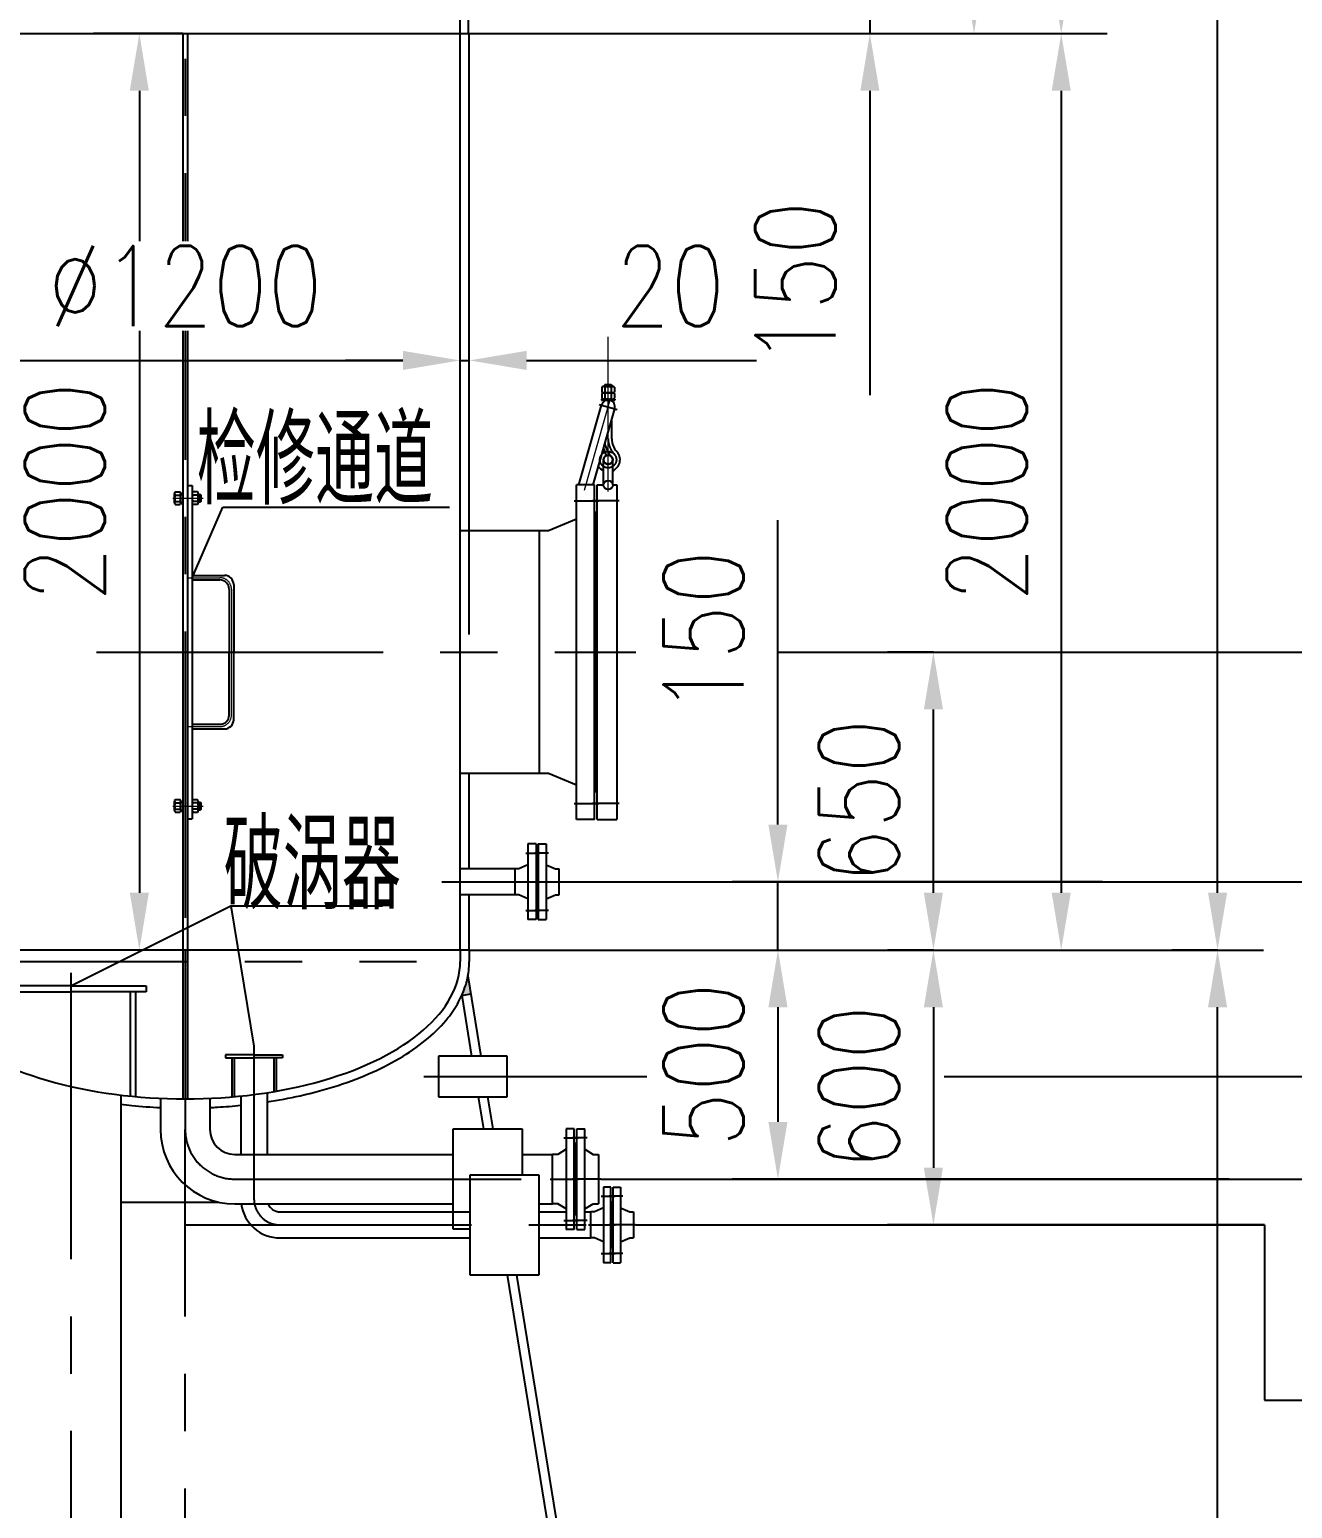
# Model space of a CAD drawing. Header units: millimetres. Extents: x -1250 to 28450, y -500 to 41550.
# Drawn here: x 4583 to 7339, y 5118 to 8345 of the extents above; entities that cross this region are included whole.
import ezdxf

# ---------------------------------------------------------------- set-up
doc = ezdxf.new("R2010")
doc.units = ezdxf.units.MM
doc.header["$LTSCALE"] = 500
for name, pattern in [('CENTER', [2, 1.25, -0.25, 0.25, -0.25]), ('CENTER2', [1.125, 0.75, -0.125, 0.125, -0.125]), ('PHANTOM', [2.5, 1.25, -0.25, 0.25, -0.25, 0.25, -0.25])]:
    doc.linetypes.add(name, pattern=pattern)
for name, color, linetype in [('01', 7, 'Continuous'), ('1轮廓实线层', 7, 'Continuous'), ('2细线层', 4, 'Continuous'), ('3中心线层', 1, 'CENTER'), ('5剖面线层', 2, 'Continuous'), ('6文字层', 3, 'Continuous'), ('9双点划线层', 6, 'PHANTOM'), ('点划线', 1, 'CENTER2')]:
    doc.layers.add(name, color=color, linetype=linetype)
doc.layers.add('中心线', color=1, linetype='CENTER', lineweight=18)
doc.styles.add('PC_TEXTSTYLE', font='romans.shx', dxfattribs={"width": 0.67, "bigfont": 'hzfs.shx'})
doc.styles.add('TH_GBDIM', font='romans.shx', dxfattribs={"width": 0.8, "bigfont": 'gbcbig.shx'})
doc.dimstyles.new('TH_GBDIM', dxfattribs={"dimscale": 50, "dimtxt": 3.5, "dimasz": 2.5, "dimexe": 2, "dimexo": 0, "dimgap": 1.5, "dimtad": 1, "dimdec": 1, "dimzin": 0, "dimdsep": 46, "dimtxsty": 'TH_GBDIM', "dimcen": 2.5, "dimclrd": 130, "dimclre": 130, "dimclrt": 3, "dimadec": 0, "dimazin": 0, "dimtfac": 0.714286, "dimtdec": 1, "dimtmove": 0, "dimatfit": 3, "dimfxl": 1, "dimtzin": 0, "dimlwd": -1, "dimlwe": -1, "dimarcsym": 0})

# ---------------------------------------------------------------- blocks, each defined once
blk = doc.blocks.new('*D5')
at = {"color": 130}
for p, q in [((5542.8, 9336.6), (6744.3, 9336.6)), ((6644.3, 8461.6), (6644.3, 9211.6)), ((5542.8, 8336.6), (6744.3, 8336.6))]:
    blk.add_line(p, q, dxfattribs=at)
for points in [[(6623.5, 9211.6), (6665.1, 9211.6), (6644.3, 9336.6)], [(6623.5, 8461.6), (6665.1, 8461.6), (6644.3, 8336.6)]]:
    blk.add_solid(points, dxfattribs=at)
at = {"layer": 'Defpoints', "color": 0}
for p in [(5542.8, 9336.6), (6644.3, 9336.6), (5542.8, 8336.6)]:
    blk.add_point(p, dxfattribs=at)
at = {"color": 3, "insert": (6481.8, 8864.1), "char_height": 175, "attachment_point": 5, "rotation": 90, "style": 'TH_GBDIM'}
blk.add_mtext('1000', dxfattribs=at)
blk = doc.blocks.new('*D15')
at = {"layer": '2细线层', "color": 130}
for p, q in [((6216.3, 6336.6), (6316.3, 6336.6)), ((6216.3, 6211.6), (6216.3, 5961.6)), ((7201, 5836.6), (6116.3, 5836.6))]:
    blk.add_line(p, q, dxfattribs=at)
for points in [[(6195.5, 6211.6), (6237.2, 6211.6), (6216.3, 6336.6)], [(6195.5, 5961.6), (6237.2, 5961.6), (6216.3, 5836.6)]]:
    blk.add_solid(points, dxfattribs=at)
at = {"layer": 'Defpoints', "color": 0}
for p in [(6216.3, 6336.6), (6216.3, 5836.6), (7201, 5836.6)]:
    blk.add_point(p, dxfattribs=at)
at = {"layer": '2细线层', "color": 3, "insert": (6053.8, 6086.6), "char_height": 175, "attachment_point": 5, "rotation": 90, "style": 'TH_GBDIM'}
blk.add_mtext('500{}{}', dxfattribs=at)
blk = doc.blocks.new('*D16')
at = {"layer": '2细线层', "color": 130}
for p, q in [((6326.3, 6336.6), (6655.7, 6336.6)), ((6555.7, 6211.6), (6555.7, 5861.6)), ((7278.2, 5736.6), (6455.7, 5736.6))]:
    blk.add_line(p, q, dxfattribs=at)
for points in [[(6534.8, 6211.6), (6576.5, 6211.6), (6555.7, 6336.6)], [(6534.8, 5861.6), (6576.5, 5861.6), (6555.7, 5736.6)]]:
    blk.add_solid(points, dxfattribs=at)
at = {"layer": 'Defpoints', "color": 0}
for p in [(6326.3, 6336.6), (6555.7, 5736.6), (7278.2, 5736.6)]:
    blk.add_point(p, dxfattribs=at)
at = {"layer": '2细线层', "color": 3, "insert": (6393.2, 6036.6), "char_height": 175, "attachment_point": 5, "rotation": 90, "style": 'TH_GBDIM'}
blk.add_mtext('600{}{}', dxfattribs=at)
blk = doc.blocks.new('*D33')
at = {"layer": '2细线层', "color": 130}
for p, q in [((6216.3, 6610.5), (6216.3, 7275)), ((6924.6, 6485.5), (6116.3, 6485.5)), ((6216.3, 6336.6), (6216.3, 6485.5)), ((5940, 6336.6), (6316.3, 6336.6)), ((6216.3, 6211.6), (6216.3, 6086.6))]:
    blk.add_line(p, q, dxfattribs=at)
for points in [[(6195.5, 6610.5), (6237.2, 6610.5), (6216.3, 6485.5)], [(6195.5, 6211.6), (6237.2, 6211.6), (6216.3, 6336.6)]]:
    blk.add_solid(points, dxfattribs=at)
at = {"layer": 'Defpoints', "color": 0}
for p in [(6216.3, 6485.5), (6924.6, 6485.5), (5940, 6336.6)]:
    blk.add_point(p, dxfattribs=at)
at = {"layer": '2细线层', "color": 3, "insert": (6053.8, 7030), "char_height": 175, "attachment_point": 5, "rotation": 90, "style": 'TH_GBDIM'}
blk.add_mtext('150{}{}', dxfattribs=at)
blk = doc.blocks.new('*D38')
at = {"layer": '2细线层', "color": 130}
for p, q in [((4917.8, 8336.6), (4722.6, 8336.6)), ((4822.6, 8211.6), (4822.6, 6461.6)), ((4917.8, 6336.6), (4722.6, 6336.6))]:
    blk.add_line(p, q, dxfattribs=at)
for points in [[(4801.7, 8211.6), (4843.4, 8211.6), (4822.6, 8336.6)], [(4801.7, 6461.6), (4843.4, 6461.6), (4822.6, 6336.6)]]:
    blk.add_solid(points, dxfattribs=at)
at = {"layer": 'Defpoints', "color": 0}
for p in [(4917.8, 8336.6), (4822.6, 6336.6), (4917.8, 6336.6)]:
    blk.add_point(p, dxfattribs=at)
at = {"layer": '2细线层', "color": 3, "insert": (4660.1, 7336.6), "char_height": 175, "attachment_point": 5, "rotation": 90, "style": 'TH_GBDIM'}
blk.add_mtext('2000{}{}', dxfattribs=at)
blk = doc.blocks.new('*D39')
at = {"layer": '2细线层', "color": 130}
for p, q in [((5540.8, 8336.6), (6934.6, 8336.6)), ((6834.6, 8211.6), (6834.6, 6461.6)), ((5540.8, 6336.6), (6934.6, 6336.6))]:
    blk.add_line(p, q, dxfattribs=at)
for points in [[(6813.8, 8211.6), (6855.5, 8211.6), (6834.6, 8336.6)], [(6813.8, 6461.6), (6855.5, 6461.6), (6834.6, 6336.6)]]:
    blk.add_solid(points, dxfattribs=at)
at = {"layer": 'Defpoints', "color": 0}
for p in [(5540.8, 8336.6), (5540.8, 6336.6), (6834.6, 6336.6)]:
    blk.add_point(p, dxfattribs=at)
at = {"layer": '2细线层', "color": 3, "insert": (6672.1, 7336.6), "char_height": 175, "attachment_point": 5, "rotation": 90, "style": 'TH_GBDIM'}
blk.add_mtext('2000{}{}', dxfattribs=at)
blk = doc.blocks.new('*D40')
at = {"layer": '2细线层', "color": 130}
for p, q in [((6417, 8610.5), (6417, 8735.5)), ((7059.1, 8485.5), (6317, 8485.5)), ((6417, 8485.5), (6417, 8336.6)), ((6074.5, 8336.6), (6517, 8336.6)), ((6417, 8211.6), (6417, 7547.1))]:
    blk.add_line(p, q, dxfattribs=at)
for points in [[(6396.2, 8610.5), (6437.8, 8610.5), (6417, 8485.5)], [(6396.2, 8211.6), (6437.8, 8211.6), (6417, 8336.6)]]:
    blk.add_solid(points, dxfattribs=at)
at = {"layer": 'Defpoints', "color": 0}
for p in [(6417, 8485.5), (7059.1, 8485.5), (6074.5, 8336.6)]:
    blk.add_point(p, dxfattribs=at)
at = {"layer": '2细线层', "color": 3, "insert": (6254.5, 7792.1), "char_height": 175, "attachment_point": 5, "rotation": 90, "style": 'TH_GBDIM'}
blk.add_mtext('150{}{}', dxfattribs=at)
blk = doc.blocks.new('*D41')
at = {"layer": '2细线层', "color": 130}
for p, q in [((5540.8, 11236.6), (6934.6, 11236.6)), ((6834.6, 8461.6), (6834.6, 11111.6)), ((6681, 8336.6), (6934.6, 8336.6))]:
    blk.add_line(p, q, dxfattribs=at)
for points in [[(6813.8, 11111.6), (6855.5, 11111.6), (6834.6, 11236.6)], [(6813.8, 8461.6), (6855.5, 8461.6), (6834.6, 8336.6)]]:
    blk.add_solid(points, dxfattribs=at)
at = {"layer": 'Defpoints', "color": 0}
for p in [(5540.8, 11236.6), (6834.6, 11236.6), (6681, 8336.6)]:
    blk.add_point(p, dxfattribs=at)
at = {"layer": '2细线层', "color": 3, "insert": (6672.1, 9786.6), "char_height": 175, "attachment_point": 5, "rotation": 90, "style": 'TH_GBDIM'}
blk.add_mtext('2900{}{}', dxfattribs=at)
blk = doc.blocks.new('*D53')
at = {"layer": '2细线层', "color": 130}
for p, q in [((7007.2, 36570.7), (7275.8, 36570.7)), ((7175.8, 6461.6), (7175.8, 36445.7)), ((6924.6, 6336.6), (7275.8, 6336.6))]:
    blk.add_line(p, q, dxfattribs=at)
for points in [[(7155, 36445.7), (7196.7, 36445.7), (7175.8, 36570.7)], [(7155, 6461.6), (7196.7, 6461.6), (7175.8, 6336.6)]]:
    blk.add_solid(points, dxfattribs=at)
at = {"layer": 'Defpoints', "color": 0}
for p in [(7007.2, 36570.7), (7175.8, 36570.7), (6924.6, 6336.6)]:
    blk.add_point(p, dxfattribs=at)
at = {"layer": '2细线层', "color": 3, "insert": (7013.3, 21453.7), "char_height": 175, "attachment_point": 5, "rotation": 90, "style": 'TH_GBDIM'}
blk.add_mtext('37200{}{}', dxfattribs=at)
blk = doc.blocks.new('*D54')
at = {"layer": '2细线层', "color": 130}
for p, q in [((6934.6, 36570.7), (7636.4, 36570.7)), ((7536.4, 2661.6), (7536.4, 36445.7)), ((6635.1, 2536.6), (7636.4, 2536.6))]:
    blk.add_line(p, q, dxfattribs=at)
for points in [[(7515.6, 36445.7), (7557.3, 36445.7), (7536.4, 36570.7)], [(7515.6, 2661.6), (7557.3, 2661.6), (7536.4, 2536.6)]]:
    blk.add_solid(points, dxfattribs=at)
at = {"layer": 'Defpoints', "color": 0}
for p in [(6934.6, 36570.7), (7536.4, 36570.7), (6635.1, 2536.6)]:
    blk.add_point(p, dxfattribs=at)
at = {"layer": '2细线层', "color": 3, "insert": (7373.9, 19553.7), "char_height": 175, "attachment_point": 5, "rotation": 90, "style": 'TH_GBDIM'}
blk.add_mtext('~41537{}{}', dxfattribs=at)
blk = doc.blocks.new('*D60')
at = {"layer": '2细线层', "color": 130}
for p, q in [((5522.8, 7623.3), (5522.8, 7723.3)), ((5542.8, 7025.3), (5542.8, 7723.3)), ((5397.8, 7623.3), (5272.8, 7623.3)), ((5522.8, 7623.3), (5542.8, 7623.3)), ((5667.8, 7623.3), (6169.4, 7623.3))]:
    blk.add_line(p, q, dxfattribs=at)
for points in [[(5397.8, 7644.1), (5397.8, 7602.4), (5522.8, 7623.3)], [(5667.8, 7644.1), (5667.8, 7602.4), (5542.8, 7623.3)]]:
    blk.add_solid(points, dxfattribs=at)
at = {"layer": 'Defpoints', "color": 0}
for p in [(5522.8, 7623.3), (5542.8, 7623.3), (5542.8, 7025.3)]:
    blk.add_point(p, dxfattribs=at)
at = {"layer": '2细线层', "color": 3, "insert": (5981.1, 7785.8), "char_height": 175, "attachment_point": 5, "style": 'TH_GBDIM'}
blk.add_mtext('20{}{}', dxfattribs=at)
blk = doc.blocks.new('*D83')
at = {"layer": '2细线层', "color": 130}
for p, q in [((6555.7, 6986.6), (6455.7, 6986.6)), ((6555.7, 6461.6), (6555.7, 6861.6)), ((6555.7, 6336.6), (6455.7, 6336.6))]:
    blk.add_line(p, q, dxfattribs=at)
for points in [[(6534.8, 6861.6), (6576.5, 6861.6), (6555.7, 6986.6)], [(6534.8, 6461.6), (6576.5, 6461.6), (6555.7, 6336.6)]]:
    blk.add_solid(points, dxfattribs=at)
at = {"layer": 'Defpoints', "color": 0}
for p in [(6555.7, 6986.6), (6555.7, 6986.6), (6555.7, 6336.6)]:
    blk.add_point(p, dxfattribs=at)
at = {"layer": '2细线层', "color": 3, "insert": (6393.2, 6661.6), "char_height": 175, "attachment_point": 5, "rotation": 90, "style": 'TH_GBDIM'}
blk.add_mtext('650{}{}', dxfattribs=at)
blk = doc.blocks.new('*D99')
at = {"layer": '2细线层', "color": 130}
for p, q in [((4322.8, 7616.4), (4322.8, 7723.3)), ((5522.8, 7616.4), (5522.8, 7723.3)), ((4447.8, 7623.3), (5397.8, 7623.3))]:
    blk.add_line(p, q, dxfattribs=at)
for points in [[(4447.8, 7644.1), (4447.8, 7602.4), (4322.8, 7623.3)], [(5397.8, 7644.1), (5397.8, 7602.4), (5522.8, 7623.3)]]:
    blk.add_solid(points, dxfattribs=at)
at = {"layer": 'Defpoints', "color": 0}
for p in [(4322.8, 7616.4), (5522.8, 7623.3), (5522.8, 7616.4)]:
    blk.add_point(p, dxfattribs=at)
at = {"layer": '2细线层', "color": 3, "insert": (4922.8, 7785.8), "char_height": 175, "attachment_point": 5, "style": 'TH_GBDIM'}
blk.add_mtext('%%c1200{}{}', dxfattribs=at)
blk = doc.blocks.new('*D103')
at = {"layer": '2细线层', "color": 130}
for p, q in [((7175.8, 6336.6), (7075.8, 6336.6)), ((7175.8, 2661.6), (7175.8, 6211.6)), ((7160.8, 2536.6), (7275.8, 2536.6))]:
    blk.add_line(p, q, dxfattribs=at)
for points in [[(7155, 6211.6), (7196.7, 6211.6), (7175.8, 6336.6)], [(7155, 2661.6), (7196.7, 2661.6), (7175.8, 2536.6)]]:
    blk.add_solid(points, dxfattribs=at)
at = {"layer": 'Defpoints', "color": 0}
for p in [(7175.8, 6336.6), (7175.8, 6336.6), (7160.8, 2536.6)]:
    blk.add_point(p, dxfattribs=at)
at = {"layer": '2细线层', "color": 3, "insert": (7013.3, 4436.6), "char_height": 175, "attachment_point": 5, "rotation": 90, "style": 'TH_GBDIM'}
blk.add_mtext('3800{}{}', dxfattribs=at)

msp = doc.modelspace()

# ---------------------------------------------------------------- hatches: boundary and pattern name
at = {"layer": '01'}
h = msp.add_hatch(dxfattribs=at)
h.set_pattern_fill('ANSI37', color=256, scale=0.2, style=0)
h.set_pattern_definition([(45, (46465.1793, 48528.6797), (-0.449012806, 0.449012806), []), (135, (46465.1793, 48528.6797), (-0.449012806, -0.449012806), [])])
h.paths.add_polyline_path([(4917.78, 7335.28), (4914.73, 7330.93), (4917.78, 7330.93)])
h = msp.add_hatch(dxfattribs=at)
h.set_pattern_fill('ANSI37', color=256, scale=0.2, style=0)
h.set_pattern_definition([(315, (46465.1793, -33883.7362), (-0.449012806, -0.449012806), []), (225, (46465.1793, -33883.7362), (-0.449012806, 0.449012806), [])])
h.paths.add_polyline_path([(4917.78, 7309.66), (4914.73, 7314.01), (4917.78, 7314.01)])
h = msp.add_hatch(dxfattribs=at)
h.set_pattern_fill('ANSI37', color=256, scale=0.2, style=0)
h.set_pattern_definition([(45, (46465.1793, 47857.03293), (-0.449012806, 0.449012806), []), (135, (46465.1793, 47857.03293), (-0.449012806, -0.449012806), [])])
h.paths.add_polyline_path([(4917.78, 6663.64), (4914.73, 6659.28), (4917.78, 6659.28)])
h = msp.add_hatch(dxfattribs=at)
h.set_pattern_fill('ANSI37', color=256, scale=0.2, style=0)
h.set_pattern_definition([(315, (46465.1793, -34555.38296), (-0.449012806, -0.449012806), []), (225, (46465.1793, -34555.38296), (-0.449012806, 0.449012806), [])])
h.paths.add_polyline_path([(4917.78, 6638.01), (4914.73, 6642.37), (4917.78, 6642.37)])
at = {"layer": '5剖面线层'}
h = msp.add_hatch(color=256, dxfattribs=at)
edge = h.paths.add_edge_path()
edge.add_spline(control_points=[(5539.81, 6279.94), (5539.78, 6279.78), (5539.75, 6279.61), (5539.72, 6279.45)], knot_values=[3.0466081, 3.0466081, 3.0466081, 3.0466081, 3.0480478, 3.0480478, 3.0480478, 3.0480478], degree=3, periodic=0)
edge.add_spline(control_points=[(5539.72, 6279.45), (5538.67, 6273.92), (5537.34, 6268.42), (5535.76, 6262.95)], knot_values=[2.9973767, 2.9973767, 2.9973767, 2.9973767, 3.0466081, 3.0466081, 3.0466081, 3.0466081], degree=3, periodic=0)
edge.add_spline(control_points=[(5535.76, 6262.95), (5535.46, 6261.92), (5535.14, 6260.88), (5533.52, 6255.63), (5532.06, 6251.44), (5530.44, 6247.28)], knot_values=[2.9499749, 2.9499749, 2.9499749, 2.9499749, 2.9593336, 2.9593336, 2.9973767, 2.9973767, 2.9973767, 2.9973767], degree=3, periodic=0)
edge.add_spline(control_points=[(5530.44, 6247.28), (5529.19, 6244.05), (5527.85, 6240.84), (5526.41, 6237.65)], knot_values=[2.9204655, 2.9204655, 2.9204655, 2.9204655, 2.9499749, 2.9499749, 2.9499749, 2.9499749], degree=3, periodic=0)
edge.add_line((5526.41, 6237.65), (5546.15, 6240.85))
edge.add_line((5546.15, 6240.85), (5539.81, 6279.94))

# ---------------------------------------------------------------- linework, layer by layer
for p, q in [((5522.78, 8336.65), (5522.78, 11236.65)), ((5540.78, 8336.65), (5540.78, 8457.04)), ((4917.78, 8336.65), (4917.78, 6011.66)), ((4922.78, 8336.65), (4927.78, 8336.65)), ((4927.78, 8336.65), (4927.78, 6011.66)), ((5522.78, 6336.65), (5522.78, 8336.65)), ((5542.78, 7251.65), (5542.78, 8336.65)), ((5695.71, 7251.65), (5522.78, 7251.65)), ((5695.71, 6721.65), (5522.78, 6721.65)), ((5542.78, 6514.04), (5542.78, 6721.65)), ((5642.78, 6514.04), (5522.78, 6514.04)), ((5522.78, 6485.54), (5542.78, 6485.54)), ((5642.78, 6457.04), (5522.78, 6457.04)), ((5542.78, 6336.65), (5542.78, 6457.04)), ((5690.78, 6436.04), (5692.78, 6436.04)), ((5522.78, 6336.65), (5522.78, 6311.65)), ((5542.78, 6336.65), (5542.78, 6311.65)), ((5539.81, 6279.94), (5568.17, 6105.15)), ((5526.41, 6237.65), (5546.15, 6240.85)), ((5526.41, 6237.65), (5547.9, 6105.15)), ((5625.38, 6105.15), (5475.38, 6105.15)), ((5475.38, 6105.15), (5475.38, 6016.15)), ((5625.38, 6016.15), (5625.38, 6105.15)), ((5475.38, 6016.15), (5625.38, 6016.15)), ((5562.34, 6016.15), (5573.69, 5946.15)), ((5582.6, 6016.15), (5593.96, 5946.15)), ((5507.85, 5946.15), (5657.85, 5946.15)), ((5507.85, 5727.15), (5507.85, 5946.15)), ((5657.85, 5946.15), (5657.85, 5846.15)), ((5544.65, 5846.15), (5694.65, 5846.15)), ((5544.65, 5627.15), (5544.65, 5846.15)), ((5694.65, 5846.15), (5694.65, 5627.15)), ((4782.28, 5786.65), (4995, 5786.65)), ((5544.65, 5727.15), (5507.85, 5727.15)), ((5694.65, 5627.15), (5544.65, 5627.15)), ((5625.44, 5627.15), (5944.25, 3661.65)), ((5645.7, 5627.15), (5964.52, 3661.65))]:
    msp.add_line(p, q)
for radius in [162, 54]:
    msp.add_arc((5030.78, 5944.65), radius, 180, 270)
msp.add_ellipse((4922.78, 6311.65), major_axis=(-600, 0), ratio=0.5, start_param=0, end_param=3.1415927)
for points, knots in [([(5101.28, 6005), (5125.88, 6008.76), (5150.02, 6013.3), (5202.15, 6025.03), (5229.82, 6032.59), (5282.65, 6049.78), (5307.81, 6059.41), (5355.03, 6080.58), (5377.11, 6092.11), (5417.68, 6116.88), (5436.19, 6130.12), (5469.18, 6158.13), (5483.68, 6172.89), (5504.93, 6199.61), (5512.72, 6211.25), (5525.74, 6235.14), (5530.97, 6247.39), (5538, 6270.1), (5540.24, 6280.5), (5542.36, 6297.83), (5542.78, 6304.74), (5542.78, 6311.65)], [1.8675962, 1.8675962, 1.8675962, 1.8675962, 1.993891, 1.993891, 2.1477225, 2.1477225, 2.3015539, 2.3015539, 2.4553853, 2.4553853, 2.6092168, 2.6092168, 2.7630482, 2.7630482, 2.8755331, 2.8755331, 2.988018, 2.988018, 3.0806502, 3.0806502, 3.1415927, 3.1415927, 3.1415927, 3.1415927]), ([(4782.28, 5999.85), (4790.22, 5998.91), (4798.2, 5998.05), (4826.9, 5995.25), (4847.8, 5993.78), (4868.78, 5992.85)], [1.33846098, 1.33846098, 1.33846098, 1.33846098, 1.37856529, 1.37856529, 1.48215987, 1.48215987, 1.48215987, 1.48215987]), ([(4976.78, 5992.85), (4982.21, 5993.09), (4987.63, 5993.36), (5010.22, 5994.67), (5027.32, 5996.04), (5044.28, 5997.76)], [1.65943267, 1.65943267, 1.65943267, 1.65943267, 1.68622816, 1.68622816, 1.77126737, 1.77126737, 1.77126737, 1.77126737])]:
    msp.add_open_spline(points, degree=3, knots=knots)
at = {"layer": '01'}
for p, q in [((4913.04, 7330.93), (4917.78, 7330.93)), ((4914.73, 7330.93), (4917.78, 7335.28)), ((4927.78, 7350.45), (4937.78, 7350.45)), ((4937.78, 7350.45), (4937.78, 6622.84)), ((4951.41, 7330.59), (4956.41, 7330.59)), ((4951.41, 7329.4), (4957.55, 7329.4)), ((4913.04, 7314.01), (4917.78, 7314.01)), ((4914.73, 7314.01), (4917.78, 7309.66)), ((4951.41, 7315.8), (4957.51, 7315.8)), ((4951.41, 7314.6), (4956.31, 7314.6)), ((4937.78, 7154.09), (5008.53, 7154.09)), ((4937.78, 7144.09), (4998.53, 7144.09)), ((5028.53, 7134.09), (5028.53, 6986.65)), ((5018.53, 7124.09), (5018.53, 6986.65)), ((5018.53, 6849.2), (5018.53, 6986.65)), ((5028.53, 6839.2), (5028.53, 6986.65)), ((4937.78, 6829.2), (4998.53, 6829.2)), ((4937.78, 6819.2), (5008.53, 6819.2)), ((4913.04, 6659.28), (4917.78, 6659.28)), ((4914.73, 6659.28), (4917.78, 6663.64)), ((4951.41, 6658.81), (4956.41, 6658.81)), ((4951.41, 6657.61), (4957.55, 6657.61)), ((4913.04, 6642.37), (4917.78, 6642.37)), ((4914.73, 6642.37), (4917.78, 6638.01)), ((4927.78, 6622.84), (4937.78, 6622.84)), ((4951.41, 6644.01), (4957.51, 6644.01)), ((4951.41, 6642.81), (4956.31, 6642.81))]:
    msp.add_line(p, q, dxfattribs=at)
for centre, start, end in [((4998.53, 7124.09), 0, 90), ((5008.53, 7134.09), 0, 90), ((4998.53, 6849.2), 270, 0), ((5008.53, 6839.2), 270, 0)]:
    msp.add_arc(centre, 20, start, end, dxfattribs=at)
at = {"layer": '1轮廓实线层'}
for p, q in [((4302.78, 8336.65), (5542.78, 8336.65)), ((5833.59, 7565.74), (5831.86, 7564.75)), ((5831.86, 7564.75), (5831.86, 7554.21)), ((5833.59, 7553.21), (5831.86, 7554.21)), ((5833.59, 7552.11), (5831.86, 7551.11)), ((5835.59, 7552.65), (5835.6, 7552.65)), ((5835.6, 7566.28), (5855.84, 7566.28)), ((5835.6, 7552.65), (5855.84, 7552.65)), ((5838.92, 7570.65), (5837.72, 7569.45)), ((5837.72, 7569.45), (5853.72, 7569.45)), ((5837.72, 7569.45), (5837.72, 7566.28)), ((5838.79, 7564.75), (5838.79, 7554.07)), ((5838.92, 7570.65), (5852.52, 7570.65)), ((5838.92, 7570.65), (5838.92, 7566.28)), ((5852.52, 7570.65), (5853.72, 7569.45)), ((5852.52, 7570.65), (5852.52, 7566.28)), ((5852.64, 7564.75), (5852.64, 7554.07)), ((5853.72, 7569.45), (5853.72, 7566.28)), ((5857.84, 7565.74), (5859.57, 7564.75)), ((5857.84, 7553.21), (5859.57, 7554.21)), ((5857.84, 7552.11), (5859.57, 7551.11)), ((5859.57, 7564.75), (5859.57, 7554.21)), ((5781.88, 7351.65), (5831.28, 7525.74)), ((5830.91, 7539.02), (5830.91, 7536.65)), ((5845.71, 7539.01), (5830.91, 7539.02)), ((5830.91, 7536.65), (5860.51, 7536.65)), ((5831.86, 7551.11), (5831.86, 7540.58)), ((5833.59, 7539.58), (5831.86, 7540.58)), ((5837.71, 7536.65), (5837.71, 7534.34)), ((5838.79, 7551.11), (5838.43, 7551.47)), ((5838.64, 7534.88), (5838.64, 7536.65)), ((5838.79, 7551.11), (5838.79, 7540.44)), ((5845.71, 7539.01), (5860.51, 7539.01)), ((5852.64, 7551.11), (5852.64, 7540.44)), ((5853.71, 7536.65), (5853.71, 7534.34)), ((5853.71, 7534.34), (5853.71, 7536.65)), ((5857.84, 7539.58), (5859.57, 7540.58)), ((5859.57, 7551.11), (5859.57, 7540.58)), ((5860.51, 7539.01), (5860.51, 7536.65)), ((5813.07, 7351.65), (5860.14, 7517.55)), ((5853.71, 7451.95), (5853.71, 7494.89)), ((5842.22, 7416.02), (5836.63, 7431.01)), ((5835.72, 7351.65), (5835.72, 7406.65)), ((5855.7, 7351.65), (5855.7, 7406.65)), ((4899.41, 7312.48), (4899.41, 7332.72)), ((4899.94, 7334.72), (4900.94, 7336.45)), ((4900.94, 7336.45), (4911.47, 7336.45)), ((4900.94, 7329.52), (4911.62, 7329.52)), ((4912.47, 7334.72), (4911.47, 7336.45)), ((4913.04, 7312.48), (4913.04, 7332.72)), ((4938.35, 7334.61), (4939.35, 7336.33)), ((4949.88, 7329.41), (4939.21, 7329.41)), ((4949.88, 7336.33), (4939.35, 7336.33)), ((4950.88, 7334.61), (4949.88, 7336.33)), ((4949.88, 7329.41), (4950.24, 7329.77)), ((4951.41, 7332.61), (4951.41, 7332.6)), ((4951.41, 7332.6), (4951.41, 7312.35)), ((4957.55, 7329.46), (4956.35, 7330.66)), ((4956.37, 7314.66), (4956.35, 7330.66)), ((4957.57, 7315.86), (4957.55, 7329.46)), ((5776.71, 6621.65), (5776.71, 7351.65)), ((5815.71, 7351.65), (5776.71, 7351.65)), ((5815.71, 6621.65), (5815.71, 7351.65)), ((5821.71, 6621.65), (5821.71, 7351.65)), ((5821.71, 7351.65), (5835.72, 7351.65)), ((5855.7, 7351.65), (5864.71, 7351.65)), ((5864.71, 7351.65), (5864.71, 6621.65)), ((4899.94, 7310.47), (4900.94, 7308.74)), ((4900.94, 7315.67), (4911.62, 7315.67)), ((4900.94, 7308.74), (4911.48, 7308.74)), ((4912.47, 7310.47), (4911.48, 7308.74)), ((4913.04, 7312.47), (4913.04, 7312.48)), ((4938.35, 7310.35), (4939.35, 7308.62)), ((4949.88, 7315.55), (4939.21, 7315.55)), ((4949.88, 7308.62), (4939.35, 7308.62)), ((4950.88, 7310.35), (4949.88, 7308.62)), ((4957.57, 7315.86), (4956.31, 7314.6)), ((5776.71, 7276.65), (5715.71, 7251.65)), ((5820.71, 7291.15), (5815.71, 7291.15)), ((5816.71, 7274.65), (5816.71, 6698.65)), ((5820.71, 7274.65), (5816.71, 7274.65)), ((5816.71, 7274.15), (5816.71, 6699.15)), ((5816.71, 7274.15), (5821.71, 7274.15)), ((5820.71, 6682.15), (5820.71, 7291.15)), ((5715.71, 7251.65), (5695.71, 7251.65)), ((5695.71, 6721.65), (5695.71, 7251.65)), ((5715.71, 6721.65), (5695.71, 6721.65)), ((5776.71, 6696.65), (5715.71, 6721.65)), ((5820.71, 6682.15), (5815.71, 6682.15)), ((5816.71, 6699.15), (5821.71, 6699.15)), ((5820.71, 6698.65), (5816.71, 6698.65)), ((4899.41, 6640.83), (4899.41, 6661.08)), ((4899.94, 6663.08), (4900.94, 6664.8)), ((4900.94, 6664.8), (4911.47, 6664.8)), ((4900.94, 6657.88), (4911.62, 6657.88)), ((4912.47, 6663.08), (4911.47, 6664.8)), ((4913.04, 6640.83), (4913.04, 6661.08)), ((4938.35, 6662.82), (4939.35, 6664.55)), ((4949.88, 6657.62), (4939.21, 6657.62)), ((4949.88, 6664.55), (4939.35, 6664.55)), ((4950.88, 6662.82), (4949.88, 6664.55)), ((4949.88, 6657.62), (4950.24, 6657.99)), ((4951.41, 6660.82), (4951.41, 6640.57)), ((4951.41, 6660.82), (4951.41, 6660.82)), ((4957.55, 6657.68), (4956.35, 6658.88)), ((4956.37, 6642.88), (4956.35, 6658.88)), ((4957.57, 6644.08), (4957.55, 6657.68)), ((4899.94, 6638.82), (4900.94, 6637.09)), ((4900.94, 6644.02), (4911.62, 6644.02)), ((4900.94, 6637.09), (4911.48, 6637.09)), ((4912.47, 6638.82), (4911.48, 6637.09)), ((4913.04, 6640.82), (4913.04, 6640.83)), ((4938.35, 6638.57), (4939.35, 6636.84)), ((4949.88, 6643.77), (4939.21, 6643.77)), ((4949.88, 6636.84), (4939.35, 6636.84)), ((4950.88, 6638.57), (4949.88, 6636.84)), ((4957.57, 6644.08), (4956.31, 6642.81)), ((5815.71, 6621.65), (5776.71, 6621.65)), ((5821.71, 6621.65), (5864.71, 6621.65)), ((5670.78, 6568.04), (5670.78, 6403.04)), ((5688.78, 6568.04), (5670.78, 6568.04)), ((5688.78, 6568.04), (5688.78, 6403.04)), ((5692.78, 6568.04), (5692.78, 6403.04)), ((5692.78, 6568.04), (5710.78, 6568.04)), ((5710.78, 6568.04), (5710.78, 6403.04)), ((5670.78, 6522.54), (5650.78, 6514.04)), ((5690.78, 6535.04), (5688.78, 6535.04)), ((5690.78, 6436.04), (5690.78, 6535.04)), ((5690.78, 6436.04), (5690.78, 6535.04)), ((5690.78, 6535.04), (5692.78, 6535.04)), ((5710.78, 6522.54), (5730.78, 6514.04)), ((5642.78, 6457.04), (5642.78, 6514.04)), ((5650.78, 6514.04), (5642.78, 6514.04)), ((5730.78, 6514.04), (5738.78, 6514.04)), ((5738.78, 6457.04), (5738.78, 6514.04)), ((5650.78, 6457.04), (5642.78, 6457.04)), ((5670.78, 6448.54), (5650.78, 6457.04)), ((5710.78, 6448.54), (5730.78, 6457.04)), ((5730.78, 6457.04), (5738.78, 6457.04)), ((5690.78, 6436.04), (5688.78, 6436.04)), ((5688.78, 6403.04), (5670.78, 6403.04)), ((5692.78, 6403.04), (5710.78, 6403.04)), ((4302.78, 6336.65), (5542.78, 6336.65)), ((4672.78, 6258.07), (4508.35, 6258.07)), ((4531.37, 6245.23), (4672.78, 6245.23)), ((4672.78, 6258.07), (4837.21, 6258.07)), ((4814.19, 6245.23), (4672.78, 6245.23)), ((4802.76, 6245.23), (4802.76, 6017.71)), ((4837.21, 6245.23), (4814.19, 6245.23)), ((4814.19, 6245.23), (4814.19, 6016.6)), ((4837.21, 6258.07), (4837.21, 6245.23)), ((5072.78, 6107.79), (5010.68, 6107.79)), ((5010.68, 6107.79), (5010.68, 6107.79)), ((5010.68, 6107.79), (5010.68, 6101.29)), ((5010.68, 6101.29), (5072.78, 6101.29)), ((5024.36, 6101.29), (5024.36, 6015.98)), ((5029.71, 6101.29), (5029.71, 6016.45)), ((5072.78, 6107.79), (5134.88, 6107.79)), ((5134.88, 6101.29), (5072.78, 6101.29)), ((5115.85, 6101.29), (5115.85, 6027.6)), ((5121.2, 6101.29), (5121.2, 6028.53)), ((5134.88, 6107.79), (5134.88, 6107.79)), ((5134.88, 6107.79), (5134.88, 6101.29)), ((4782.28, 6019.99), (4782.28, 3355.65)), ((4868.78, 6012.87), (4868.78, 5944.65)), ((4976.78, 6012.87), (4976.78, 5944.65)), ((5044.28, 6017.86), (5044.28, 5890.65)), ((5101.28, 6025.23), (5101.28, 5890.65)), ((5771.78, 5946.65), (5754.28, 5946.65)), ((5754.28, 5946.65), (5754.28, 5726.65)), ((5771.78, 5726.65), (5771.78, 5946.65)), ((5777.28, 5726.65), (5777.28, 5946.65)), ((5777.28, 5946.65), (5794.78, 5946.65)), ((5794.78, 5726.65), (5794.78, 5946.65)), ((5776.28, 5914.65), (5771.78, 5914.65)), ((5772.78, 5911.65), (5772.78, 5761.65)), ((5776.28, 5911.65), (5772.78, 5911.65)), ((5772.78, 5911.15), (5777.28, 5911.15)), ((5772.78, 5911.15), (5772.78, 5762.15)), ((5776.28, 5758.65), (5776.28, 5914.65)), ((5030.78, 5890.65), (5507.85, 5890.65)), ((5657.85, 5890.65), (5724.28, 5890.65)), ((5736.28, 5890.65), (5724.28, 5890.65)), ((5724.28, 5782.65), (5724.28, 5890.65)), ((5754.28, 5901.65), (5736.28, 5890.65)), ((5794.78, 5901.65), (5812.78, 5890.65)), ((5812.78, 5890.65), (5824.78, 5890.65)), ((5824.78, 5890.65), (5824.78, 5782.65)), ((5030.78, 5836.65), (5542.78, 5836.65)), ((5851.78, 5819.15), (5835.78, 5819.15)), ((5835.78, 5819.15), (5835.78, 5654.15)), ((5851.78, 5654.15), (5851.78, 5819.15)), ((5856.78, 5654.15), (5856.78, 5819.15)), ((5856.78, 5819.15), (5872.78, 5819.15)), ((5872.78, 5819.15), (5872.78, 5654.15)), ((5030.78, 5782.65), (5507.85, 5782.65)), ((5694.65, 5782.65), (5724.28, 5782.65)), ((5736.28, 5782.65), (5724.28, 5782.65)), ((5754.28, 5771.65), (5736.28, 5782.65)), ((5794.78, 5771.65), (5812.78, 5782.65)), ((5812.78, 5782.65), (5824.78, 5782.65)), ((5855.78, 5786.15), (5851.78, 5786.15)), ((5852.78, 5780.65), (5852.78, 5692.65)), ((5855.78, 5780.65), (5852.78, 5780.65)), ((5852.78, 5780.15), (5856.78, 5780.15)), ((5852.78, 5780.15), (5852.78, 5693.15)), ((5855.78, 5687.15), (5855.78, 5786.15)), ((5129.78, 5765.15), (5544.65, 5765.15)), ((5694.65, 5765.15), (5754.28, 5765.15)), ((5776.28, 5758.65), (5771.78, 5758.65)), ((5772.78, 5762.15), (5777.28, 5762.15)), ((5776.28, 5761.65), (5772.78, 5761.65)), ((5794.78, 5765.15), (5807.78, 5765.15)), ((5815.78, 5765.15), (5807.78, 5765.15)), ((5807.78, 5708.15), (5807.78, 5765.15)), ((5835.78, 5773.65), (5815.78, 5765.15)), ((5872.78, 5773.65), (5892.78, 5765.15)), ((5892.78, 5765.15), (5900.78, 5765.15)), ((5900.78, 5765.15), (5900.78, 5708.15)), ((5771.78, 5726.65), (5754.28, 5726.65)), ((5777.28, 5726.65), (5794.78, 5726.65)), ((5129.78, 5708.15), (5544.65, 5708.15)), ((5694.65, 5708.15), (5807.78, 5708.15)), ((5815.78, 5708.15), (5807.78, 5708.15)), ((5835.78, 5699.65), (5815.78, 5708.15)), ((5855.78, 5687.15), (5851.78, 5687.15)), ((5852.78, 5693.15), (5856.78, 5693.15)), ((5855.78, 5692.65), (5852.78, 5692.65)), ((5872.78, 5699.65), (5892.78, 5708.15)), ((5892.78, 5708.15), (5900.78, 5708.15)), ((5851.78, 5654.15), (5835.78, 5654.15)), ((5856.78, 5654.15), (5872.78, 5654.15))]:
    msp.add_line(p, q, dxfattribs=at)
for centre in [(5845.71, 7406.65), (5845.71, 7351.51)]:
    msp.add_circle(centre, 9.99, dxfattribs=at)
for centre, radius, start, end in [((5835.59, 7562.28), 4, 90, 120), ((5835.59, 7556.68), 4, 240, 270), ((5835.59, 7548.65), 4, 90, 120), ((5835.6, 7562.28), 4, 37.09536, 90), ((5835.6, 7556.68), 4, 270, 322.90464), ((5835.6, 7548.65), 4, 45, 90), ((5845.65, 7549.06), 17.25, 66.09853, 113.45697), ((5845.65, 7569.9), 17.25, 246.54303, 293.90147), ((5845.65, 7535.43), 17.25, 66.09853, 113.45697), ((5855.83, 7562.28), 4, 90, 142.90464), ((5855.83, 7556.68), 4, 217.09536, 270), ((5855.83, 7548.65), 4, 90, 142.90464), ((5855.84, 7562.28), 4, 60, 90), ((5855.84, 7556.68), 4, 270, 300), ((5855.84, 7548.65), 4, 60, 90), ((5845.71, 7521.65), 15, 344.16042, 164.16042), ((5835.59, 7543.05), 4, 240, 270), ((5835.6, 7543.05), 4, 270, 322.90464), ((5845.65, 7556.26), 17.25, 246.54303, 293.90147), ((5855.83, 7543.05), 4, 217.09536, 270), ((5855.84, 7543.05), 4, 270, 300), ((5845.71, 7406.65), 26, 110.44381, 113.23513), ((5893.71, 7451.95), 56, 190.46339, 223.34176), ((5893.71, 7451.95), 40, 180, 223.34176), ((5845.71, 7406.65), 26, 292.58747, 43.34176), ((5845.71, 7406.65), 26, 215.0857, 247.41253), ((5845.71, 7406.65), 10, 110.44381, 43.34176), ((4916.63, 7322.53), 17.25, 156.09932, 203.45776), ((4903.41, 7332.72), 4, 150.0008, 180.0008), ((4903.41, 7332.71), 4, 180.0008, 232.90544), ((4909.01, 7332.71), 4, 307.09615, 0.0008), ((4895.79, 7322.53), 17.25, 336.54383, 23.90227), ((4909.01, 7332.72), 4, 0.0008, 30.0008), ((4955.03, 7322.54), 17.25, 156.54303, 203.90147), ((4941.81, 7332.61), 4, 150, 180), ((4941.81, 7332.6), 4, 180, 232.90464), ((4934.2, 7322.54), 17.25, 336.09853, 23.45697), ((4947.41, 7332.6), 4, 315, 0), ((4947.41, 7332.61), 4, 0, 30), ((4903.41, 7312.48), 4, 127.09615, 180.0008), ((4903.41, 7312.47), 4, 180.0008, 210.0008), ((4909.01, 7312.48), 4, 0.0008, 52.90544), ((4909.01, 7312.47), 4, 330.0008, 0.0008), ((4941.81, 7312.36), 4, 127.09536, 180), ((4941.81, 7312.35), 4, 180, 210), ((4947.41, 7312.36), 4, 0, 52.90464), ((4947.41, 7312.35), 4, 330, 0), ((4916.63, 6650.89), 17.25, 156.09932, 203.45776), ((4903.41, 6661.08), 4, 150.0008, 180.0008), ((4903.41, 6661.07), 4, 180.0008, 232.90544), ((4909.01, 6661.07), 4, 307.09615, 0.0008), ((4895.79, 6650.89), 17.25, 336.54383, 23.90227), ((4909.01, 6661.08), 4, 0.0008, 30.0008), ((4955.03, 6650.76), 17.25, 156.54303, 203.90147), ((4941.81, 6660.82), 4, 150, 180), ((4941.81, 6660.82), 4, 180, 232.90464), ((4934.2, 6650.76), 17.25, 336.09853, 23.45697), ((4947.41, 6660.82), 4, 315, 0), ((4947.41, 6660.82), 4, 0, 30), ((4903.41, 6640.83), 4, 127.09615, 180.0008), ((4903.41, 6640.82), 4, 180.0008, 210.0008), ((4909.01, 6640.83), 4, 0.0008, 52.90544), ((4909.01, 6640.82), 4, 330.0008, 0.0008), ((4941.81, 6640.58), 4, 127.09536, 180), ((4941.81, 6640.57), 4, 180, 210), ((4947.41, 6640.58), 4, 0, 52.90464), ((4947.41, 6640.57), 4, 330, 0), ((5129.78, 5793.65), 85.5, 187.39188, 270), ((5129.78, 5793.65), 28.5, 202.70366, 270)]:
    msp.add_arc(centre, radius, start, end, dxfattribs=at)
at = {"layer": '2细线层'}
for p, q in [((4937.78, 7149.09), (5004.59, 7303.15)), ((5004.59, 7303.15), (5499.35, 7303.15)), ((6216.34, 6986.65), (7708.97, 6986.65)), ((5738.78, 6485.54), (7520.15, 6485.54)), ((4672.78, 6258.07), (5022.61, 6433.27)), ((5022.61, 6433.27), (5072.78, 6126.66)), ((5022.61, 6433.27), (5353.49, 6433.27)), ((5625.38, 6060.65), (5930.04, 6060.65)), ((6579.11, 6060.65), (7568.44, 6060.65)), ((5829.78, 5836.65), (7400.24, 5836.65)), ((5905.78, 5736.65), (7278.2, 5736.65)), ((7278.2, 5736.65), (7278.2, 5354.09)), ((7278.2, 5354.09), (7708.97, 5354.09))]:
    msp.add_line(p, q, dxfattribs=at)
at = {"layer": '3中心线层'}
for p, q in [((4922.78, 20031.66), (4922.78, 6336.65)), ((5771.71, 7316.65), (5825.71, 7316.65)), ((5869.71, 7316.65), (5811.71, 7316.65)), ((4729.46, 6986.65), (5906.44, 6986.65)), ((5771.71, 6656.65), (5825.71, 6656.65)), ((5869.71, 6656.65), (5811.71, 6656.65)), ((5665.78, 6548.04), (5695.78, 6548.04)), ((5715.78, 6548.04), (5685.78, 6548.04)), ((5482.76, 6485.54), (5782.77, 6485.54)), ((5665.78, 6423.04), (5695.78, 6423.04)), ((5715.78, 6423.04), (5685.78, 6423.04)), ((4922.78, 6336.65), (4922.78, 5944.65)), ((4672.78, 6287.03), (4672.78, 3355.65)), ((5072.78, 6126.66), (5072.78, 5793.65)), ((5443.71, 6060.65), (5682.39, 6060.65)), ((4922.78, 2536.65), (4922.78, 5944.65)), ((5749.28, 5926.65), (5781.28, 5926.65)), ((5799.78, 5926.65), (5767.78, 5926.65)), ((5030.78, 5836.65), (5772.78, 5836.65)), ((5719.28, 5836.65), (5781.28, 5836.65)), ((5829.78, 5836.65), (5767.78, 5836.65)), ((5830.78, 5799.15), (5860.78, 5799.15)), ((5877.78, 5799.15), (5847.78, 5799.15)), ((5749.28, 5746.65), (5781.28, 5746.65)), ((5799.78, 5746.65), (5767.78, 5746.65)), ((4922.78, 5736.65), (5852.78, 5736.65)), ((5802.78, 5736.65), (5860.78, 5736.65)), ((5905.78, 5736.65), (5847.78, 5736.65)), ((5830.78, 5674.15), (5860.78, 5674.15)), ((5877.78, 5674.15), (5847.78, 5674.15))]:
    msp.add_line(p, q, dxfattribs=at)
for centre, radius in [((5030.78, 5944.65), 108), ((5129.78, 5793.65), 57)]:
    msp.add_arc(centre, radius, 180, 270, dxfattribs=at)
at = {"layer": '9双点划线层'}
msp.add_line((4302.78, 6311.65), (5542.78, 6311.65), dxfattribs=at)
at = {"layer": '中心线'}
for p, q in [((5845.71, 7337.26), (5845.71, 7674.52)), ((5794.13, 7339.86), (5850.96, 7540.15))]:
    msp.add_line(p, q, dxfattribs=at)
at = {"layer": '中心线', "ltscale": 0.5}
for p, q in [((4895.36, 7322.47), (4961.85, 7322.47)), ((4927.78, 7149.09), (4998.53, 7149.09)), ((5023.53, 7124.09), (5023.53, 6986.65)), ((5023.53, 6849.2), (5023.53, 6986.65)), ((4927.78, 6824.2), (4998.53, 6824.2)), ((4895.36, 6650.82), (4961.85, 6650.82))]:
    msp.add_line(p, q, dxfattribs=at)
for centre, start, end in [((4998.53, 7124.09), 0, 90), ((4998.53, 6849.2), 270, 0)]:
    msp.add_arc(centre, 25, start, end, dxfattribs=at)
at = {"layer": '点划线'}
msp.add_line((5825.84, 7527.29), (5865.58, 7516.01), dxfattribs=at)
msp.add_circle((5845.71, 7406.65), 18, dxfattribs=at)
msp.add_arc((5893.71, 7451.95), 48, 180, 223.34176, dxfattribs=at)

# ---------------------------------------------------------------- texts
at = {"layer": '6文字层', "style": 'PC_TEXTSTYLE', "width": 0.67}
for s, p in [('检修通道', (4948.04, 7308.62)), ('破涡器', (5006.75, 6425.32))]:
    msp.add_text(s, height=192.5, dxfattribs=at).set_placement(p)

# ---------------------------------------------------------------- dimensions: what is measured, and where the dimension line sits
dim = msp.add_linear_dim(base=(6644.29, 9336.65), p1=(5542.78, 8336.65), p2=(5542.78, 9336.65), angle=90, dimstyle='TH_GBDIM', override={"dimdec": 0})
dim.commit()
dim.dimension.update_dxf_attribs({"geometry": '*D5', "text_midpoint": (6644.29, 8864.09), "dimtype": 160})
at = {"layer": '2细线层'}
for base, p1, p2, text, override, picture, middle in [((7536.42, 36570.66), (6635.12, 2536.65), (6934.64, 36570.66), '~41537{}{}', {"dimgap": 1.5, "dimtad": 1, "dimjust": 0, "dimdec": 1, "dimlfac": 1, "dimse1": 0, "dimse2": 0, "dimsd1": 0, "dimsd2": 0}, '*D54', (7536.42, 19553.66)), ((6834.64, 11236.65), (6681, 8336.65), (5540.78, 11236.65), '<>{}{}', {"dimgap": 1.5, "dimtad": 1, "dimjust": 0, "dimdec": 0, "dimlfac": 1, "dimse1": 0, "dimse2": 0, "dimsd1": 0, "dimsd2": 0}, '*D41', (6834.64, 9786.65)), ((6417.01, 8485.54), (6074.47, 8336.65), (7059.11, 8485.54), '150{}{}', {"dimgap": 1.5, "dimtad": 1, "dimjust": 0, "dimdec": 0, "dimlfac": 1, "dimse1": 0, "dimse2": 0, "dimsd1": 0, "dimsd2": 0}, '*D40', (6417.01, 7792.15)), ((4822.58, 6336.65), (4917.78, 8336.65), (4917.78, 6336.65), '<>{}{}', {"dimgap": 1.5, "dimtad": 1, "dimjust": 0, "dimdec": 0, "dimlfac": 1, "dimse1": 0, "dimse2": 0, "dimsd1": 0, "dimsd2": 0}, '*D38', (4822.58, 7336.65)), ((6216.34, 6485.54), (5939.97, 6336.65), (6924.6, 6485.54), '150{}{}', {"dimgap": 1.5, "dimtad": 1, "dimjust": 0, "dimdec": 0, "dimlfac": 1, "dimse1": 0, "dimse2": 0, "dimsd1": 0, "dimsd2": 0}, '*D33', (6216.34, 7030.04)), ((6216.34, 5836.65), (6216.34, 6336.65), (7200.98, 5836.65), '<>{}{}', {"dimgap": 1.5, "dimtad": 1, "dimjust": 0, "dimdec": 0, "dimlfac": 1, "dimse1": 0, "dimse2": 0, "dimsd1": 0, "dimsd2": 0}, '*D15', (6216.34, 6086.65)), ((6555.67, 5736.65), (6326.34, 6336.65), (7278.2, 5736.65), '<>{}{}', {"dimgap": 1.5, "dimtad": 1, "dimjust": 0, "dimdec": 0, "dimlfac": 1, "dimse1": 0, "dimse2": 0, "dimsd1": 0, "dimsd2": 0}, '*D16', (6555.67, 6036.65))]:
    dim = msp.add_linear_dim(base=base, p1=p1, p2=p2, angle=90, text=text, dimstyle='TH_GBDIM', override=override, dxfattribs=at)
    dim.commit()
    dim.dimension.update_dxf_attribs({"geometry": picture, "text_midpoint": middle, "dimtype": 160})
for base, p1, p2, text, override, picture, middle in [((7175.85, 36570.66), (6924.64, 6336.65), (7007.16, 36570.66), '37200{}{}', {"dimgap": 1.5, "dimtad": 1, "dimjust": 0, "dimdec": 1, "dimlfac": 1, "dimse1": 0, "dimse2": 0, "dimsd1": 0, "dimsd2": 0}, '*D53', (7013.35, 21453.66)), ((6834.64, 6336.65), (5540.78, 8336.65), (5540.78, 6336.65), '<>{}{}', {"dimgap": 1.5, "dimtad": 1, "dimjust": 0, "dimdec": 0, "dimlfac": 1, "dimse1": 0, "dimse2": 0, "dimsd1": 0, "dimsd2": 0}, '*D39', (6672.14, 7336.65)), ((6555.67, 6986.65), (6555.67, 6336.65), (6555.67, 6986.65), '<>{}{}', {"dimgap": 1.5, "dimtad": 1, "dimjust": 0, "dimdec": 0, "dimlfac": 1, "dimse1": 0, "dimse2": 0, "dimsd1": 0, "dimsd2": 0}, '*D83', (6393.17, 6661.65)), ((7175.85, 6336.65), (7160.78, 2536.65), (7175.85, 6336.65), '<>{}{}', {"dimgap": 1.5, "dimtad": 1, "dimjust": 0, "dimdec": 0, "dimlfac": 1, "dimse1": 0, "dimse2": 0, "dimsd1": 0, "dimsd2": 0}, '*D103', (7013.35, 4436.65))]:
    dim = msp.add_linear_dim(base=base, p1=p1, p2=p2, angle=90, text=text, dimstyle='TH_GBDIM', override=override, dxfattribs=at)
    dim.commit()
    dim.dimension.update_dxf_attribs({"geometry": picture, "text_midpoint": middle})
dim = msp.add_linear_dim(base=(5542.78, 7623.28), p1=(5522.78, 7623.28), p2=(5542.78, 7025.28), text='<>{}{}', dimstyle='TH_GBDIM', override={"dimgap": 1.5, "dimtad": 1, "dimjust": 0, "dimdec": 0, "dimlfac": 1, "dimse1": 0, "dimse2": 0, "dimsd1": 0, "dimsd2": 0}, dxfattribs=at)
dim.commit()
dim.dimension.update_dxf_attribs({"geometry": '*D60', "text_midpoint": (5981.11, 7785.78)})

# ---------------------------------------------------------------- next in the draw order: wipeouts: each hides what was drawn before it
msp.add_wipeout([(4602.78, 7688.28), (4602.78, 7883.28), (5242.78, 7883.28), (5242.78, 7688.28)]).dxf.layer = '1轮廓实线层'

# ---------------------------------------------------------------- next in the draw order: dimensions: what is measured, and where the dimension line sits
dim = msp.add_linear_dim(base=(5522.78, 7623.28), p1=(4322.78, 7616.38), p2=(5522.78, 7616.38), text='%%c<>{}{}', dimstyle='TH_GBDIM', override={"dimgap": 1.5, "dimtad": 1, "dimjust": 0, "dimdec": 0, "dimlfac": 1, "dimse1": 0, "dimse2": 0, "dimsd1": 0, "dimsd2": 0}, dxfattribs=at)
dim.commit()
dim.dimension.update_dxf_attribs({"geometry": '*D99', "text_midpoint": (4922.78, 7785.78)})

doc.saveas('drawing.dxf')
